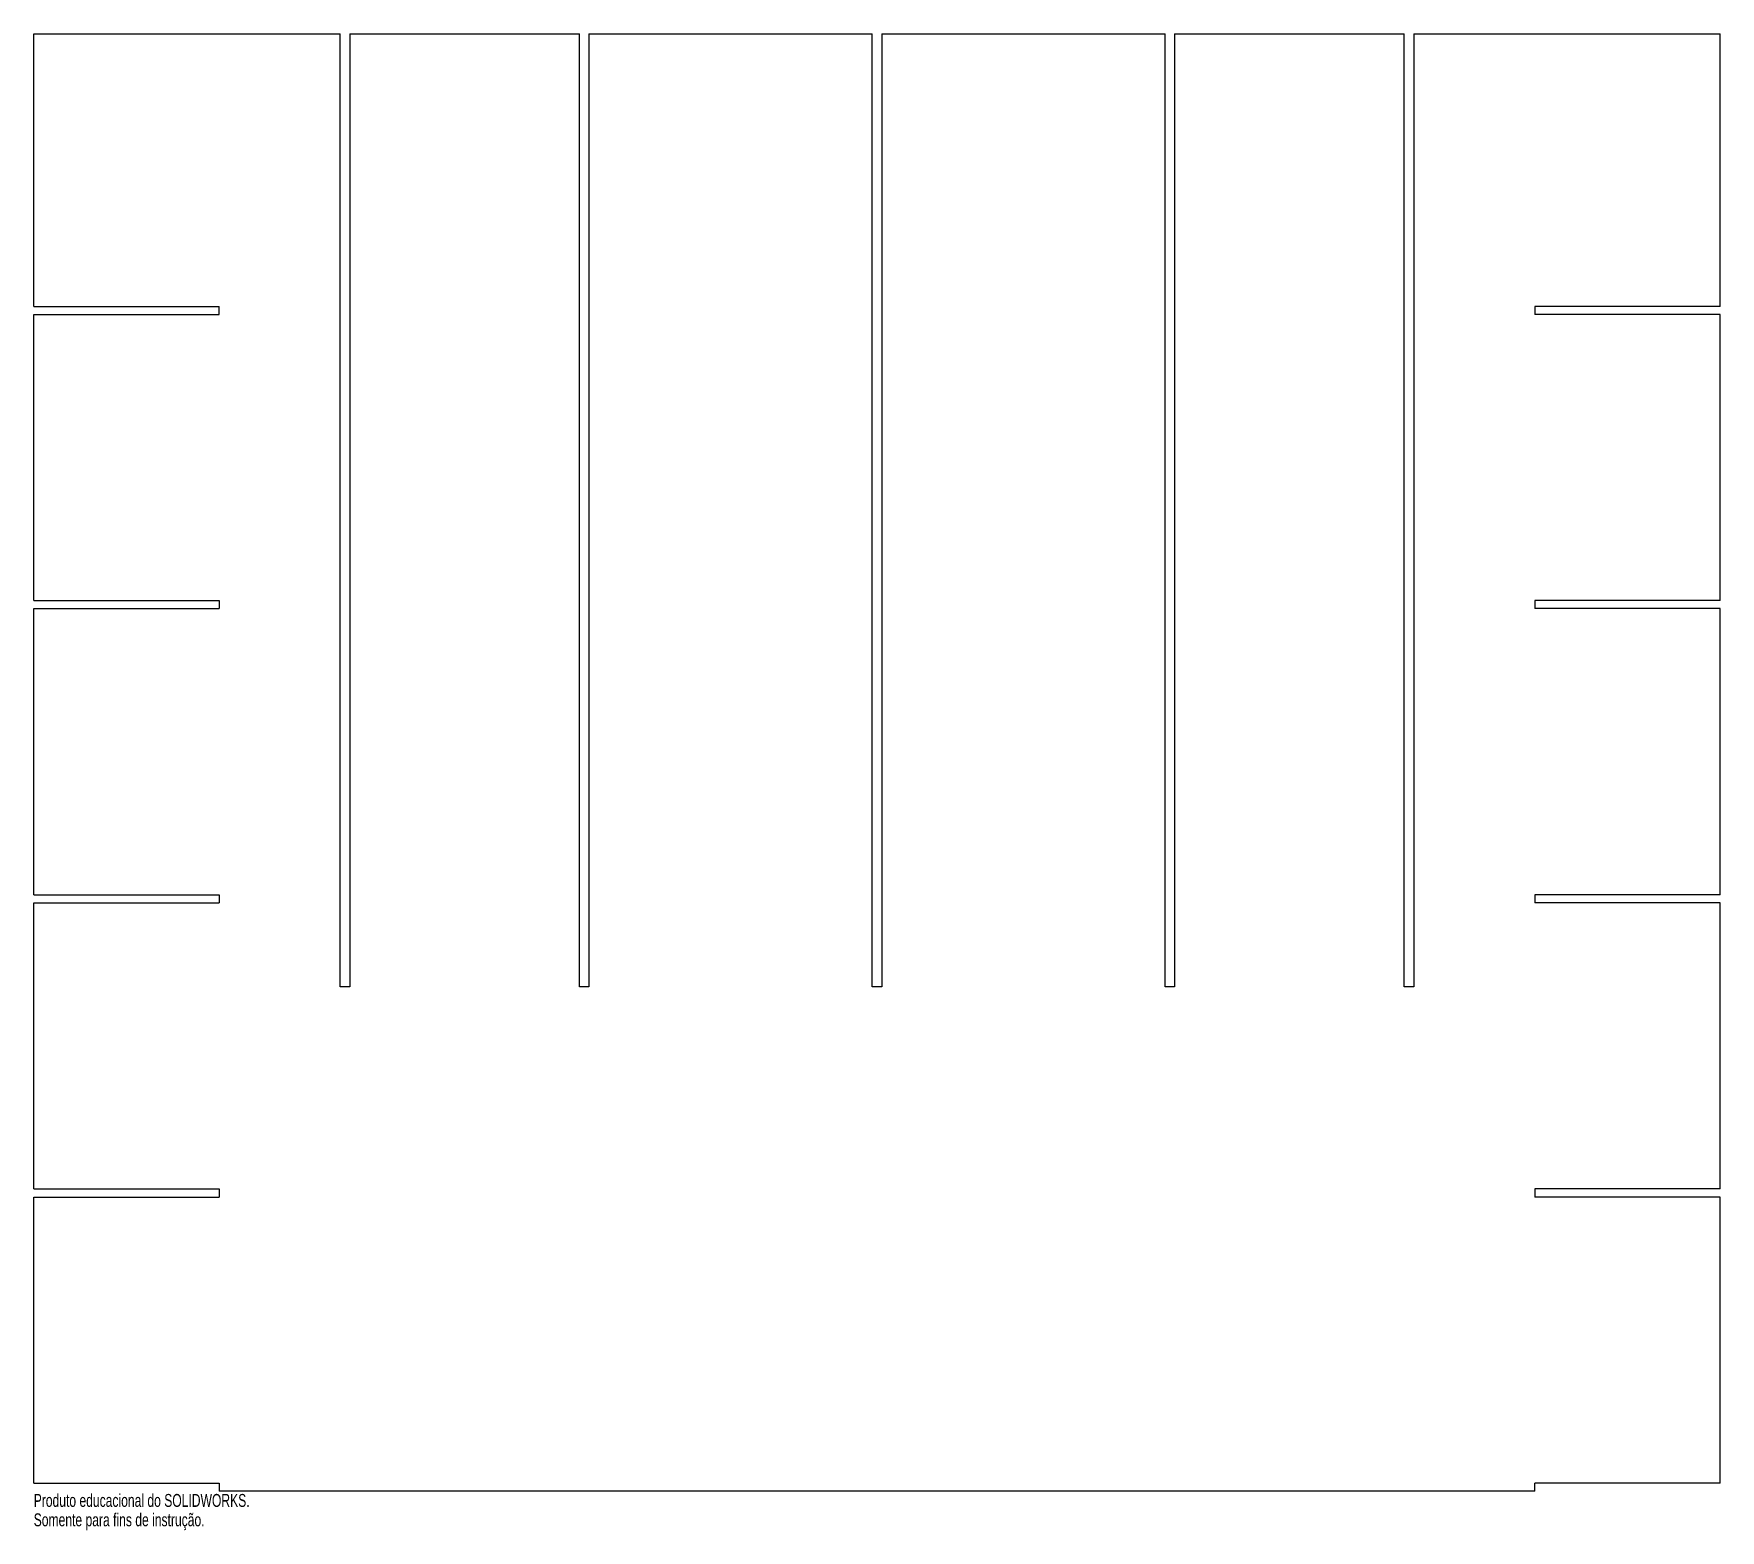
# Model space of a CAD drawing. Header units: millimetres. Extents: x -315 to 315, y -15 to 545.
import ezdxf

# ---------------------------------------------------------------- set-up
doc = ezdxf.new("R2010")
doc.units = ezdxf.units.MM
doc.styles.add('SLDTEXTSTYLE0', font='TXT', dxfattribs={"width": 0.7})

msp = doc.modelspace()

# ---------------------------------------------------------------- linework, layer by layer
at = {"color": 7, "linetype": 'Continuous', "lineweight": 25}
for p, q in [((-315.32, 544.92), (-200.72, 544.92)), ((-315.32, 443), (-315.32, 544.92)), ((-200.72, 188.61), (-200.72, 544.92)), ((-197.12, 544.92), (-111.3, 544.92)), ((-197.12, 544.92), (-197.12, 188.61)), ((-111.3, 188.61), (-111.3, 544.92)), ((-107.7, 544.92), (-1.8, 544.92)), ((-107.7, 544.92), (-107.7, 188.61)), ((-1.8, 188.61), (-1.8, 544.92)), ((1.8, 544.92), (107.7, 544.92)), ((1.8, 544.92), (1.8, 188.61)), ((107.7, 188.61), (107.7, 544.92)), ((111.3, 544.92), (197.12, 544.92)), ((111.3, 544.92), (111.3, 188.61)), ((197.12, 188.61), (197.12, 544.92)), ((200.72, 544.92), (315.32, 544.92)), ((200.72, 544.92), (200.72, 188.61)), ((315.32, 443), (315.32, 544.92)), ((-315.32, 443), (-245.98, 443)), ((-245.98, 440), (-245.98, 443)), ((245.98, 443), (245.98, 440)), ((315.32, 443), (245.98, 443)), ((-315.32, 440), (-245.98, 440)), ((-315.32, 333), (-315.32, 440)), ((315.32, 440), (245.98, 440)), ((315.32, 333), (315.32, 440)), ((-315.32, 333), (-245.98, 333)), ((-315.32, 330), (-245.98, 330)), ((-315.32, 223), (-315.32, 330)), ((-245.98, 333), (-245.98, 330)), ((245.98, 333), (245.98, 330)), ((315.32, 333), (245.98, 333)), ((315.32, 330), (245.98, 330)), ((315.32, 223), (315.32, 330)), ((-315.32, 223), (-245.98, 223)), ((-245.98, 223), (-245.98, 220)), ((245.98, 223), (245.98, 220)), ((315.32, 223), (245.98, 223)), ((-315.32, 220), (-245.98, 220)), ((-315.32, 113), (-315.32, 220)), ((315.32, 220), (245.98, 220)), ((315.32, 113), (315.32, 220)), ((-197.12, 188.61), (-200.72, 188.61)), ((-107.7, 188.61), (-111.3, 188.61)), ((1.8, 188.61), (-1.8, 188.61)), ((111.3, 188.61), (107.7, 188.61)), ((200.72, 188.61), (197.12, 188.61)), ((-315.32, 113), (-245.98, 113)), ((-315.32, 110), (-245.98, 110)), ((-315.32, 3), (-315.32, 110)), ((-245.98, 113), (-245.98, 110)), ((245.98, 113), (245.98, 110)), ((315.32, 113), (245.98, 113)), ((315.32, 110), (245.98, 110)), ((315.32, 3), (315.32, 110)), ((-315.32, 3), (-245.98, 3)), ((-245.98, 3), (-245.98, 0)), ((245.98, 0), (-245.98, 0)), ((245.98, 0), (245.98, 3)), ((315.32, 3), (245.98, 3))]:
    msp.add_line(p, q, dxfattribs=at)

# ---------------------------------------------------------------- texts
at = {"color": 7, "linetype": 'Continuous', "char_height": 4.8336, "attachment_point": 1, "style": 'SLDTEXTSTYLE0'}
for s, insert in [('Produto educacional do SOLIDWORKS.', (-315.32, -1.02)), ('Somente para fins de instrução.', (-315.32, -8.27))]:
    msp.add_mtext(s, dxfattribs=dict(at, insert=insert))

doc.saveas('drawing.dxf')
